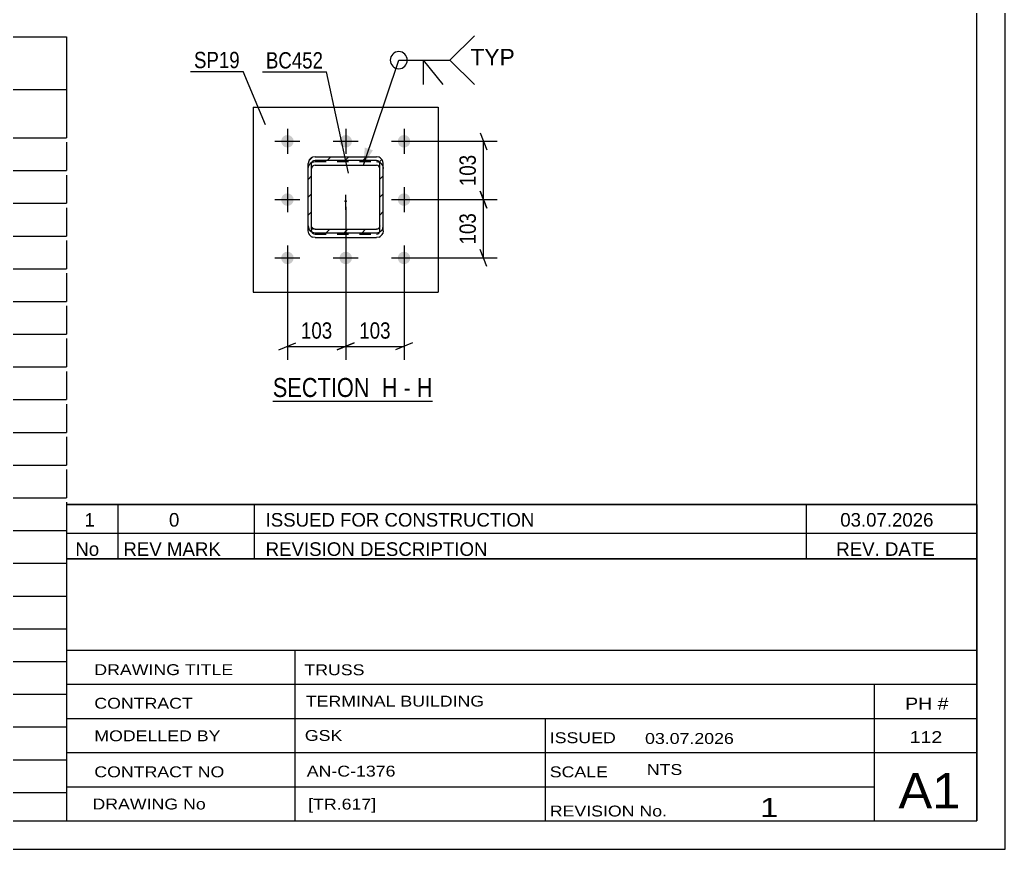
# Model space of a CAD drawing. Header units: millimetres. Extents: x -93 to 748, y -457 to 137.
# Drawn here: x 574.9 to 748.2, y -457 to -311.3 of the extents above; entities that cross this region are included whole.
import ezdxf

# ---------------------------------------------------------------- set-up
doc = ezdxf.new("R2010")
doc.units = ezdxf.units.MM
doc.linetypes.add('DXK_LINE_DOT2', pattern=[3.9198, 1.9599, -1.9599])
doc.linetypes.add('DXK_LINE_DOT3', pattern=[5.9187, 2.979, -0.9799, 0.9799, -0.9799])
doc.styles.add('Arial', font='ARIAL.TTF', dxfattribs={"height": 0.2})
doc.styles.add('Arial Bold', font='ARIALBD.TTF', dxfattribs={"height": 0.2})
doc.styles.add('Arial Narrow', font='ARIALN.TTF', dxfattribs={"height": 0.2})

# ---------------------------------------------------------------- blocks, each defined once
blk = doc.blocks.new('Unknown-761532223-1162')
at = {"color": 5, "linetype": 'Continuous'}
for p, q in [((748.16, -457.04), (748.16, 136.96)), ((743.16, -452.04), (743.16, 131.96)), ((-87.84, -452.04), (743.16, -452.04)), ((-92.84, -457.04), (748.16, -457.04))]:
    blk.add_line(p, q, dxfattribs=at)
blk = doc.blocks.new('Unknown-761532223-32020')
at = {"color": 7, "linetype": 'Continuous'}
for p, q in [((411.16, -314.28), (583.16, -314.28)), ((411.16, -325.53), (411.16, -314.28)), ((583.16, -314.28), (583.16, -325.53)), ((411.16, -323.53), (583.16, -323.53)), ((424.66, -323.53), (424.66, -332.03)), ((443.16, -323.53), (443.16, -332.03)), ((492.44, -323.53), (492.44, -332.03)), ((506.44, -323.53), (506.44, -332.03)), ((522.16, -323.53), (522.16, -332.03)), ((536.44, -323.53), (536.44, -332.03)), ((553.44, -323.53), (553.44, -332.03)), ((411.16, -325.53), (411.16, -330.53)), ((583.16, -325.53), (583.16, -332.03)), ((411.16, -330.53), (411.16, -332.03)), ((411.16, -332.03), (583.16, -332.03)), ((411.16, -332.81), (411.16, -337.78)), ((424.66, -332.81), (424.66, -337.78)), ((443.16, -332.81), (443.16, -337.78)), ((492.44, -332.81), (492.44, -337.78)), ((506.44, -332.81), (506.44, -337.78)), ((522.16, -332.81), (522.16, -337.78)), ((536.44, -332.81), (536.44, -337.78)), ((553.44, -332.81), (553.44, -337.78)), ((583.16, -332.81), (583.16, -337.78)), ((411.16, -337.78), (583.16, -337.78)), ((411.16, -338.56), (411.16, -343.53)), ((424.66, -338.56), (424.66, -343.53)), ((443.16, -338.56), (443.16, -343.53)), ((492.44, -338.56), (492.44, -343.53)), ((506.44, -338.56), (506.44, -343.53)), ((522.16, -338.56), (522.16, -343.53)), ((536.44, -338.56), (536.44, -343.53)), ((553.44, -338.56), (553.44, -343.53)), ((583.16, -338.56), (583.16, -343.53)), ((411.16, -343.53), (583.16, -343.53)), ((411.16, -344.31), (411.16, -349.28)), ((424.66, -344.31), (424.66, -349.28)), ((443.16, -344.31), (443.16, -349.28)), ((492.44, -344.31), (492.44, -349.28)), ((506.44, -344.31), (506.44, -349.28)), ((522.16, -344.31), (522.16, -349.28)), ((536.44, -344.31), (536.44, -349.28)), ((553.44, -344.31), (553.44, -349.28)), ((583.16, -344.31), (583.16, -349.28)), ((411.16, -349.28), (583.16, -349.28)), ((411.16, -350.06), (411.16, -355.03)), ((424.66, -350.06), (424.66, -355.03)), ((443.16, -350.06), (443.16, -355.03)), ((492.44, -350.06), (492.44, -355.03)), ((506.44, -350.06), (506.44, -355.03)), ((522.16, -350.06), (522.16, -355.03)), ((536.44, -350.06), (536.44, -355.03)), ((553.44, -350.06), (553.44, -355.03)), ((583.16, -350.06), (583.16, -355.03)), ((411.16, -355.03), (583.16, -355.03)), ((411.16, -355.81), (411.16, -360.78)), ((424.66, -355.81), (424.66, -360.78)), ((443.16, -355.81), (443.16, -360.78)), ((492.44, -355.81), (492.44, -360.78)), ((506.44, -355.81), (506.44, -360.78)), ((522.16, -355.81), (522.16, -360.78)), ((536.44, -355.81), (536.44, -360.78)), ((553.44, -355.81), (553.44, -360.78)), ((583.16, -355.81), (583.16, -360.78)), ((411.16, -360.78), (583.16, -360.78)), ((411.16, -361.56), (411.16, -366.53)), ((424.66, -361.56), (424.66, -366.53)), ((443.16, -361.56), (443.16, -366.53)), ((492.44, -361.56), (492.44, -366.53)), ((506.44, -361.56), (506.44, -366.53)), ((522.16, -361.56), (522.16, -366.53)), ((536.44, -361.56), (536.44, -366.53)), ((553.44, -361.56), (553.44, -366.53)), ((583.16, -361.56), (583.16, -366.53)), ((411.16, -366.53), (583.16, -366.53)), ((411.16, -367.31), (411.16, -372.28)), ((424.66, -367.31), (424.66, -372.28)), ((443.16, -367.31), (443.16, -372.28)), ((492.44, -367.31), (492.44, -372.28)), ((506.44, -367.31), (506.44, -372.28)), ((522.16, -367.31), (522.16, -372.28)), ((536.44, -367.31), (536.44, -372.28)), ((553.44, -367.31), (553.44, -372.28)), ((583.16, -367.31), (583.16, -372.28)), ((411.16, -372.28), (583.16, -372.28)), ((411.16, -373.06), (411.16, -378.03)), ((424.66, -373.06), (424.66, -378.03)), ((443.16, -373.06), (443.16, -378.03)), ((492.44, -373.06), (492.44, -378.03)), ((506.44, -373.06), (506.44, -378.03)), ((522.16, -373.06), (522.16, -378.03)), ((536.44, -373.06), (536.44, -378.03)), ((553.44, -373.06), (553.44, -378.03)), ((583.16, -373.06), (583.16, -378.03)), ((411.16, -378.03), (583.16, -378.03)), ((411.16, -378.81), (411.16, -383.78)), ((424.66, -378.81), (424.66, -383.78)), ((443.16, -378.81), (443.16, -383.78)), ((492.44, -378.81), (492.44, -383.78)), ((506.44, -378.81), (506.44, -383.78)), ((522.16, -378.81), (522.16, -383.78)), ((536.44, -378.81), (536.44, -383.78)), ((553.44, -378.81), (553.44, -383.78)), ((583.16, -378.81), (583.16, -383.78)), ((411.16, -383.78), (583.16, -383.78)), ((411.16, -384.56), (411.16, -389.53)), ((424.66, -384.56), (424.66, -389.53)), ((443.16, -384.56), (443.16, -389.53)), ((492.44, -384.56), (492.44, -389.53)), ((506.44, -384.56), (506.44, -389.53)), ((522.16, -384.56), (522.16, -389.53)), ((536.44, -384.56), (536.44, -389.53)), ((553.44, -384.56), (553.44, -389.53)), ((583.16, -384.56), (583.16, -389.53)), ((411.16, -389.53), (583.16, -389.53)), ((411.16, -390.31), (411.16, -395.28)), ((424.66, -390.31), (424.66, -395.28)), ((443.16, -390.31), (443.16, -395.28)), ((492.44, -390.31), (492.44, -395.28)), ((506.44, -390.31), (506.44, -395.28)), ((522.16, -390.31), (522.16, -395.28)), ((536.44, -390.31), (536.44, -395.28)), ((553.44, -390.31), (553.44, -395.28)), ((583.16, -390.31), (583.16, -395.28)), ((411.16, -395.28), (583.16, -395.28)), ((411.16, -396.06), (411.16, -401.03)), ((424.66, -396.06), (424.66, -401.03)), ((443.16, -396.06), (443.16, -401.03)), ((492.44, -396.06), (492.44, -401.03)), ((506.44, -396.06), (506.44, -401.03)), ((522.16, -396.06), (522.16, -401.03)), ((536.44, -396.06), (536.44, -401.03)), ((553.44, -396.06), (553.44, -401.03)), ((583.16, -396.06), (583.16, -401.03)), ((411.16, -401.03), (583.16, -401.03)), ((411.16, -401.81), (411.16, -406.78)), ((424.66, -401.81), (424.66, -406.78)), ((443.16, -401.81), (443.16, -406.78)), ((492.44, -401.81), (492.44, -406.78)), ((506.44, -401.81), (506.44, -406.78)), ((522.16, -401.81), (522.16, -406.78)), ((536.44, -401.81), (536.44, -406.78)), ((553.44, -401.81), (553.44, -406.78)), ((583.16, -401.81), (583.16, -406.78)), ((411.16, -406.78), (583.16, -406.78)), ((411.16, -407.56), (411.16, -412.53)), ((424.66, -407.56), (424.66, -412.53)), ((443.16, -407.56), (443.16, -412.53)), ((492.44, -407.56), (492.44, -412.53)), ((506.44, -407.56), (506.44, -412.53)), ((522.16, -407.56), (522.16, -412.53)), ((536.44, -407.56), (536.44, -412.53)), ((553.44, -407.56), (553.44, -412.53)), ((583.16, -407.56), (583.16, -412.53)), ((411.16, -412.53), (583.16, -412.53)), ((411.16, -413.31), (411.16, -418.28)), ((424.66, -413.31), (424.66, -418.28)), ((443.16, -413.31), (443.16, -418.28)), ((492.44, -413.31), (492.44, -418.28)), ((506.44, -413.31), (506.44, -418.28)), ((522.16, -413.31), (522.16, -418.28)), ((536.44, -413.31), (536.44, -418.28)), ((553.44, -413.31), (553.44, -418.28)), ((583.16, -413.31), (583.16, -418.28)), ((411.16, -418.28), (583.16, -418.28)), ((411.16, -419.06), (411.16, -424.04)), ((424.66, -419.06), (424.66, -424.04)), ((443.16, -419.06), (443.16, -424.04)), ((492.44, -419.06), (492.44, -424.04)), ((506.44, -419.06), (506.44, -424.04)), ((522.16, -419.06), (522.16, -424.04)), ((536.44, -419.06), (536.44, -424.04)), ((553.44, -419.06), (553.44, -424.04)), ((583.16, -419.06), (583.16, -424.04)), ((411.16, -424.04), (583.16, -424.04)), ((411.16, -424.81), (411.16, -429.79)), ((424.66, -424.81), (424.66, -429.79)), ((443.16, -424.81), (443.16, -429.79)), ((492.44, -424.81), (492.44, -429.79)), ((506.44, -424.81), (506.44, -429.79)), ((522.16, -424.81), (522.16, -429.79)), ((536.44, -424.81), (536.44, -429.79)), ((553.44, -424.81), (553.44, -429.79)), ((583.16, -424.81), (583.16, -429.79)), ((411.16, -429.79), (583.16, -429.79)), ((411.16, -430.56), (411.16, -435.54)), ((424.66, -430.56), (424.66, -435.54)), ((443.16, -430.56), (443.16, -435.54)), ((492.44, -430.56), (492.44, -435.54)), ((506.44, -430.56), (506.44, -435.54)), ((522.16, -430.56), (522.16, -435.54)), ((536.44, -430.56), (536.44, -435.54)), ((553.44, -430.56), (553.44, -435.54)), ((583.16, -430.56), (583.16, -435.54)), ((411.16, -435.54), (583.16, -435.54)), ((411.16, -436.31), (411.16, -441.29)), ((424.66, -436.31), (424.66, -441.29)), ((443.16, -436.31), (443.16, -441.29)), ((492.44, -436.31), (492.44, -441.29)), ((506.44, -436.31), (506.44, -441.29)), ((522.16, -436.31), (522.16, -441.29)), ((536.44, -436.31), (536.44, -441.29)), ((553.44, -436.31), (553.44, -441.29)), ((583.16, -436.31), (583.16, -441.29)), ((411.16, -441.29), (583.16, -441.29)), ((411.16, -442.06), (411.16, -447.04)), ((424.66, -442.06), (424.66, -447.04)), ((443.16, -442.06), (443.16, -447.04)), ((492.44, -442.06), (492.44, -447.04)), ((506.44, -442.06), (506.44, -447.04)), ((522.16, -442.06), (522.16, -447.04)), ((536.44, -442.06), (536.44, -447.04)), ((553.44, -442.06), (553.44, -447.04)), ((583.16, -442.06), (583.16, -447.04)), ((411.16, -447.04), (583.16, -447.04)), ((411.16, -447.04), (583.16, -447.04)), ((411.16, -447.04), (411.16, -452.04)), ((536.44, -447.04), (536.44, -452.04)), ((553.44, -447.04), (553.44, -452.04)), ((583.16, -447.04), (583.16, -452.04)), ((411.16, -452.04), (583.16, -452.04))]:
    blk.add_line(p, q, dxfattribs=at)
at = {"color": 7}
for s, height, style, p in [('BILL OF MATERIALS', 3.3405, 'Arial Bold', (413.32, -319.97)), ('Profile Size', 2.3877, 'Arial', (446.98, -327.21)), ('Mark', 2.388, 'Arial', (413, -331.03))]:
    blk.add_text(s, height=height, dxfattribs=dict(at, style=style)).set_placement(p)
at = {"color": 7, "linetype": 'Continuous', "style": 'Arial Narrow'}
for s, height, width, p in [("ASSEMBLY MK'D :", 1.9089, 1.6, (468.66, -320.48)), ('TR617', 1.909, 1.794707, (501.16, -320.48)), ('ASSY QTY :', 1.909, 1.6, (532.16, -320.48)), ('1', 1.91, 1.794707, (553.66, -320.48))]:
    blk.add_text(s, height=height, dxfattribs=dict(at, width=width)).set_placement(p)
at = {"color": 7, "linetype": 'Continuous'}
for s, height, style, p in [('Item', 2.388, 'Arial', (412.91, -327.53)), ('Qty./', 2.388, 'Arial', (425.66, -327.53)), ('Length', 2.388, 'Arial', (493.66, -327.53)), ('Wt./Item', 2.388, 'Arial', (507.66, -327.53)), ('Total', 2.388, 'Arial', (524.66, -327.53)), ('Total Wt.', 2.388, 'Arial', (537.16, -327.53)), ('Material', 2.388, 'Arial', (556.66, -327.53)), ('Assembly', 2.388, 'Arial', (425.66, -331.26)), ('Qty.', 2.388, 'Arial', (525.16, -331.26)), ('TR617', 1.91, 'Arial', (413.66, -336.94)), ('1', 1.91, 'Arial', (428.47, -336.94)), ('RHS300*200*10', 1.9102, 'Arial', (447.37, -336.84)), ('17950.00', 1.91, 'Arial', (494.13, -336.98)), ('1352.71', 1.91, 'Arial', (508.33, -336.94)), ('1', 1.91, 'Arial', (530.38, -336.94)), ('1352.71', 1.91, 'Arial', (541.72, -336.94)), ('E350', 1.91, 'Arial', (557.47, -336.81)), ('BC130', 1.91, 'Arial', (413.66, -342.69)), ('4', 1.91, 'Arial', (428.47, -342.69)), ('SHS132*6', 1.91, 'Arial', (447.37, -342.59)), ('300.00', 1.91, 'Arial', (497.1, -342.73)), ('6.55', 1.91, 'Arial', (510.55, -342.69)), ('4', 1.91, 'Arial', (530.38, -342.69)), ('26.21', 1.91, 'Arial', (544.68, -342.69)), ('E350', 1.91, 'Arial', (557.47, -342.56)), ('RHS300*200*10', 1.9102, 'Arial', (447.37, -348.34)), ('E350', 1.91, 'Arial', (557.47, -348.31)), ('BC414', 1.91, 'Arial', (413.66, -348.44)), ('1', 1.91, 'Arial', (428.47, -348.44)), ('18350.00', 1.91, 'Arial', (494.13, -348.48)), ('1382.86', 1.91, 'Arial', (508.33, -348.44)), ('1', 1.91, 'Arial', (530.38, -348.44)), ('1382.86', 1.91, 'Arial', (541.72, -348.44)), ('BC451', 1.91, 'Arial', (413.66, -354.19)), ('2', 1.91, 'Arial', (428.47, -354.19)), ('SHS132*6', 1.91, 'Arial', (447.37, -354.09)), ('332.15', 1.91, 'Arial', (497.1, -354.23)), ('9.72', 1.91, 'Arial', (510.55, -354.19)), ('2', 1.91, 'Arial', (530.38, -354.19)), ('19.44', 1.91, 'Arial', (544.68, -354.19)), ('E350', 1.91, 'Arial', (557.47, -354.06)), ('BC452', 1.91, 'Arial', (413.66, -359.94)), ('2', 1.91, 'Arial', (428.47, -359.94)), ('SHS132*6', 1.91, 'Arial', (447.37, -359.84)), ('307.07', 1.91, 'Arial', (497.1, -359.98)), ('6.51', 1.91, 'Arial', (510.55, -359.94)), ('2', 1.91, 'Arial', (530.38, -359.94)), ('13.01', 1.91, 'Arial', (544.68, -359.94)), ('E350', 1.91, 'Arial', (557.47, -359.81)), ('M1049', 1.91, 'Arial', (413.66, -365.69)), ('3', 1.91, 'Arial', (428.47, -365.69)), ('SHS132*8', 1.91, 'Arial', (447.37, -365.59)), ('59.73', 1.91, 'Arial', (509.81, -365.69)), ('3', 1.91, 'Arial', (530.38, -365.69)), ('179.18', 1.91, 'Arial', (543.2, -365.69)), ('E350', 1.91, 'Arial', (557.47, -365.56)), ('1972.97', 1.91, 'Arial', (495.61, -365.73)), ('M1050', 1.91, 'Arial', (413.66, -371.44)), ('4', 1.91, 'Arial', (428.47, -371.44)), ('SHS180*8', 1.91, 'Arial', (447.37, -371.34)), ('4070.08', 1.91, 'Arial', (495.61, -371.48)), ('171.41', 1.91, 'Arial', (509.07, -371.44)), ('4', 1.91, 'Arial', (530.38, -371.44)), ('685.64', 1.91, 'Arial', (543.2, -371.44)), ('E350', 1.91, 'Arial', (557.47, -371.31)), ('M1054', 1.91, 'Arial', (413.66, -377.19)), ('7', 1.91, 'Arial', (428.47, -377.19)), ('SHS180*8', 1.91, 'Arial', (447.37, -377.09)), ('1950.40', 1.91, 'Arial', (495.61, -377.23)), ('81.81', 1.91, 'Arial', (509.81, -377.19)), ('7', 1.91, 'Arial', (530.38, -377.19)), ('572.66', 1.91, 'Arial', (543.2, -377.19)), ('E350', 1.91, 'Arial', (557.47, -377.06)), ('M1304', 1.91, 'Arial', (413.66, -382.94)), ('5', 1.91, 'Arial', (428.47, -382.94)), ('SHS132*8', 1.91, 'Arial', (447.37, -382.84)), ('2890.00', 1.91, 'Arial', (495.61, -382.98)), ('90.02', 1.91, 'Arial', (509.81, -382.94)), ('5', 1.91, 'Arial', (530.38, -382.94)), ('450.10', 1.91, 'Arial', (543.2, -382.94)), ('E350', 1.91, 'Arial', (557.47, -382.81)), ('M1305', 1.91, 'Arial', (413.66, -388.69)), ('2', 1.91, 'Arial', (428.47, -388.69)), ('SHS132*8', 1.91, 'Arial', (447.37, -388.59)), ('4070.08', 1.91, 'Arial', (495.61, -388.73)), ('123.57', 1.91, 'Arial', (509.07, -388.69)), ('2', 1.91, 'Arial', (530.38, -388.69)), ('247.15', 1.91, 'Arial', (543.2, -388.69)), ('E350', 1.91, 'Arial', (557.47, -388.56)), ('M1491', 1.91, 'Arial', (413.66, -394.44)), ('3', 1.91, 'Arial', (428.47, -394.44)), ('RHS100*100*6', 1.9102, 'Arial', (447.37, -394.34)), ('272.30', 1.91, 'Arial', (497.1, -394.48)), ('4.50', 1.91, 'Arial', (510.55, -394.44)), ('3', 1.91, 'Arial', (530.38, -394.44)), ('13.50', 1.91, 'Arial', (544.68, -394.44)), ('E350', 1.91, 'Arial', (557.47, -394.31)), ('M1523', 1.91, 'Arial', (413.66, -400.19)), ('3', 1.91, 'Arial', (428.47, -400.19)), ('RHS100*100*6', 1.9102, 'Arial', (447.37, -400.09)), ('270.51', 1.91, 'Arial', (497.1, -400.23)), ('4.47', 1.91, 'Arial', (510.55, -400.19)), ('3', 1.91, 'Arial', (530.38, -400.19)), ('13.41', 1.91, 'Arial', (544.68, -400.19)), ('E350', 1.91, 'Arial', (557.47, -400.06)), ('P31', 1.91, 'Arial', (413.66, -405.94)), ('1', 1.91, 'Arial', (428.47, -405.94)), ('PL25*718', 1.91, 'Arial', (447.37, -405.84)), ('740.00', 1.91, 'Arial', (497.1, -405.98)), ('104.27', 1.91, 'Arial', (509.07, -405.94)), ('1', 1.91, 'Arial', (530.38, -405.94)), ('104.27', 1.91, 'Arial', (543.2, -405.94)), ('E350', 1.91, 'Arial', (557.47, -405.81)), ('PL536', 1.91, 'Arial', (413.66, -411.69)), ('28', 1.91, 'Arial', (428.47, -411.69)), ('PL6*30', 1.91, 'Arial', (447.37, -411.59)), ('61.55', 1.91, 'Arial', (498.58, -411.73)), ('0.09', 1.91, 'Arial', (510.55, -411.69)), ('28', 1.91, 'Arial', (528.9, -411.69)), ('2.44', 1.91, 'Arial', (546.16, -411.69)), ('E350', 1.91, 'Arial', (557.47, -411.56)), ('SP5', 1.91, 'Arial', (413.66, -417.44)), ('2', 1.91, 'Arial', (428.47, -417.44)), ('PL25*440', 1.91, 'Arial', (447.37, -417.34)), ('540.00', 1.91, 'Arial', (497.1, -417.48)), ('46.63', 1.91, 'Arial', (509.81, -417.44)), ('2', 1.91, 'Arial', (530.38, -417.44)), ('93.26', 1.91, 'Arial', (544.68, -417.44)), ('E350', 1.91, 'Arial', (557.47, -417.31)), ('SP6', 1.91, 'Arial', (413.66, -423.19)), ('2', 1.91, 'Arial', (428.47, -423.19)), ('PL25*300', 1.91, 'Arial', (447.37, -423.09)), ('440.00', 1.91, 'Arial', (497.1, -423.23)), ('25.91', 1.91, 'Arial', (509.81, -423.19)), ('2', 1.91, 'Arial', (530.38, -423.19)), ('51.81', 1.91, 'Arial', (544.68, -423.19)), ('E350', 1.91, 'Arial', (557.47, -423.06)), ('SP19', 1.91, 'Arial', (413.66, -428.94)), ('12', 1.91, 'Arial', (428.47, -428.94)), ('PL16*325', 1.91, 'Arial', (447.37, -428.84)), ('325.00', 1.91, 'Arial', (497.1, -428.98)), ('13.27', 1.91, 'Arial', (509.81, -428.94)), ('12', 1.91, 'Arial', (528.9, -428.94)), ('159.20', 1.91, 'Arial', (543.2, -428.94)), ('E350', 1.91, 'Arial', (557.47, -428.81)), ('ST5', 1.91, 'Arial', (413.66, -434.69)), ('32', 1.91, 'Arial', (428.47, -434.69)), ('PL12*120', 1.91, 'Arial', (447.37, -434.59)), ('120.00', 1.91, 'Arial', (497.1, -434.73)), ('1.36', 1.91, 'Arial', (510.55, -434.69)), ('32', 1.91, 'Arial', (528.9, -434.69)), ('43.41', 1.91, 'Arial', (544.68, -434.69)), ('E350', 1.91, 'Arial', (557.47, -434.56)), ('ST31', 1.91, 'Arial', (413.66, -440.44)), ('6', 1.91, 'Arial', (428.47, -440.44)), ('PL8*150', 1.91, 'Arial', (447.37, -440.34)), ('270.00', 1.91, 'Arial', (497.1, -440.48)), ('2.54', 1.91, 'Arial', (510.55, -440.44)), ('6', 1.91, 'Arial', (530.38, -440.44)), ('15.26', 1.91, 'Arial', (544.68, -440.44)), ('E350', 1.91, 'Arial', (557.47, -440.31)), ('TC73', 1.91, 'Arial', (413.66, -446.19)), ('6', 1.91, 'Arial', (428.47, -446.19)), ('SHS100*8', 1.91, 'Arial', (447.37, -446.09)), ('300.00', 1.91, 'Arial', (497.1, -446.23)), ('6.51', 1.91, 'Arial', (510.55, -446.19)), ('6', 1.91, 'Arial', (530.38, -446.19)), ('39.08', 1.91, 'Arial', (544.68, -446.19)), ('E350', 1.91, 'Arial', (557.47, -446.06)), ('Total', 1.909, 'Arial Narrow', (528, -451.04)), ('5464.58', 1.91, 'Arial', (541.68, -451.04))]:
    blk.add_text(s, height=height, dxfattribs=dict(at, style=style)).set_placement(p)
blk = doc.blocks.new('Unknown-761532223-32022')
at = {"color": 7, "linetype": 'Continuous'}
for p, q in [((583.16, -405.98), (743.16, -405.98)), ((583.16, -405.99), (583.16, -452.04)), ((743.16, -406.04), (743.16, -452.04)), ((583.16, -422.04), (743.16, -422.04)), ((623.3, -422.04), (623.3, -452.04)), ((583.16, -428.04), (743.16, -428.04)), ((725.16, -451.98), (725.16, -427.98)), ((583.16, -434.04), (743.16, -434.04)), ((667.3, -434.04), (667.3, -452.04)), ((583.16, -440.04), (743.16, -440.04)), ((583.16, -446.04), (725.16, -446.04)), ((583.16, -452.04), (743.16, -452.04))]:
    blk.add_line(p, q, dxfattribs=at)
at = {"color": 7, "style": 'Arial Narrow'}
for s, height, width, p in [('DRAWING TITLE', 1.9089, 1.425378, (588.05, -426.43)), ('TRUSS', 1.909, 1.425378, (624.97, -426.45)), ('CONTRACT', 1.909, 1.425378, (588.05, -432.33)), ('TERMINAL BUILDING', 1.9089, 1.425378, (625.22, -431.96)), ('MODELLED BY', 1.9089, 1.425378, (588.05, -438.05)), ('GSK', 1.909, 1.425378, (625.05, -437.99)), ('ISSUED', 1.909, 1.425378, (668.1, -438.39)), ('03.07.2026', 1.909, 1.425378, (684.85, -438.52)), ('CONTRACT NO', 1.9089, 1.425378, (588.05, -444.38)), ('AN-C-1376', 1.909, 1.425378, (625.39, -444.26)), ('SCALE', 1.909, 1.425378, (668.1, -444.39)), ('A1', 6.204, 1.25, (729.4, -449.84)), ('DRAWING No', 1.909, 1.425378, (587.72, -450.04)), ('[TR.617]', 1.909, 1.425378, (625.63, -450.05)), ('1', 3.34, 1.5, (705.08, -451.36)), ('REVISION No.', 1.9089, 1.425378, (668.1, -451.27))]:
    blk.add_text(s, height=height, dxfattribs=dict(at, width=width)).set_placement(p)
at = {"color": 7, "linetype": 'Continuous', "style": 'Arial Narrow'}
for s, height, width, p in [('PH #', 2.1, 1.42538, (730.56, -432.48)), ('112', 2.1, 1.42538, (731.35, -438.38)), ('NTS', 1.909, 1.425378, (685.16, -443.98))]:
    blk.add_text(s, height=height, dxfattribs=dict(at, width=width)).set_placement(p)
blk = doc.blocks.new('Unknown-761532223-32023')
at = {"color": 7, "linetype": 'Continuous'}
for p, q in [((583.16, -396.48), (743.16, -396.48)), ((743.16, -396.48), (583.16, -396.48)), ((583.16, -396.48), (583.16, -401.48)), ((592.16, -396.48), (592.16, -401.48)), ((616.16, -396.48), (616.16, -401.48)), ((713.16, -396.48), (713.16, -401.48)), ((743.16, -396.48), (743.16, -401.48)), ((583.16, -401.48), (743.16, -401.48)), ((583.16, -401.48), (583.16, -405.98)), ((583.16, -401.48), (743.16, -401.48)), ((592.16, -401.48), (592.16, -405.98)), ((616.16, -401.48), (616.16, -405.98)), ((713.16, -401.48), (713.16, -405.98)), ((743.16, -401.48), (743.16, -405.98)), ((743.16, -405.98), (583.16, -405.98))]:
    blk.add_line(p, q, dxfattribs=at)
at = {"color": 7, "linetype": 'Continuous', "style": 'Arial Narrow'}
for s, height, width, p in [('1', 2.39, 1.196471, (586.32, -400.34)), ('0', 2.39, 1.196471, (601.17, -400.34)), ('ISSUED FOR CONSTRUCTION', 2.3861, 1.196471, (618.16, -400.34)), ('03.07.2026', 2.386, 1.196471, (719.16, -400.34)), ('No', 2.386, 1.2, (584.71, -405.48)), ('REV MARK', 2.386, 1.2, (593.16, -405.48)), ('REVISION DESCRIPTION', 2.3861, 1.2, (618.16, -405.48)), ('REV. DATE', 2.386, 1.2, (718.45, -405.48))]:
    blk.add_text(s, height=height, dxfattribs=dict(at, width=width)).set_placement(p)
blk = doc.blocks.new('Unknown-761532223-16 - 18780')
at = {"color": 6, "linetype": 'Continuous'}
blk.add_line((619.42, -378.31), (647.49, -378.31), dxfattribs=at)
at = {"color": 0, "linetype": 'Continuous'}
for points in [[(637.53, -377.56), (637.53, -374.06), (619.42, -374.06), (619.42, -377.56)], [(641.35, -377.56), (641.35, -374.06), (638.58, -374.06), (638.58, -377.56)], [(643.67, -377.56), (643.67, -374.06), (642.4, -374.06), (642.4, -377.56)], [(647.49, -377.56), (647.49, -374.06), (644.72, -374.06), (644.72, -377.56)]]:
    blk.add_wipeout(points, dxfattribs=at)
at = {"color": 7, "linetype": 'Continuous', "style": 'Arial Narrow'}
for s, p in [('SECTION ', (619.42, -377.56)), ('H', (638.58, -377.56)), ('H', (644.72, -377.56)), ('-', (642.4, -377.56))]:
    blk.add_text(s, height=3.34, dxfattribs=at).set_placement(p)
blk = doc.blocks.new('Part-761532223-18836 - 18780')
at = {"color": 2, "linetype": 'Continuous'}
for p, q in [((615.99, -326.63), (615.99, -359.13)), ((615.99, -326.63), (648.49, -326.63)), ((648.49, -326.63), (648.49, -359.13)), ((615.99, -359.13), (648.49, -359.13))]:
    blk.add_line(p, q, dxfattribs=at)
blk = doc.blocks.new('Part-761532223-18828 - 18780')
at = {"linetype": 'Continuous'}
h = blk.add_hatch(dxfattribs=at)
h.set_pattern_fill('', scale=0.7, style=0, pattern_type=0)
h.set_pattern_definition([(45, (626.3842, -335.4398), (-1.57154, 1.57154), [])])
h.paths.add_polyline_path([(626.84, -335.35), (626.38, -335.44), (625.99, -335.7), (625.73, -336.1), (625.64, -336.56), (625.64, -347.49), (625.73, -347.96), (625.99, -348.35), (626.38, -348.62), (626.84, -348.71), (637.64, -348.71), (638.1, -348.62), (638.49, -348.35), (638.75, -347.96), (638.84, -347.49), (638.84, -336.56), (638.75, -336.1), (638.49, -335.7), (638.1, -335.44), (637.64, -335.35)])
h.paths.add_polyline_path([(637.64, -335.95), (637.87, -336), (638.07, -336.13), (638.2, -336.33), (638.24, -336.56), (638.24, -347.49), (638.2, -347.73), (638.07, -347.92), (637.87, -348.06), (637.64, -348.1), (626.84, -348.1), (626.61, -348.06), (626.42, -347.92), (626.29, -347.73), (626.24, -347.49), (626.24, -336.56), (626.29, -336.33), (626.42, -336.13), (626.61, -336), (626.84, -335.95)])
blk.add_hatch(color=30, dxfattribs=at).paths.add_polyline_path([(632.24, -343.24, -1), (632.24, -343.04, -1)])
at = {"color": 2, "linetype": 'Continuous'}
for p, q in [((626.84, -335.35), (626.38, -335.44)), ((626.42, -336.13), (626.61, -336)), ((626.61, -336), (626.84, -335.95)), ((626.84, -335.35), (637.64, -335.35)), ((626.84, -335.95), (637.64, -335.95)), ((638.1, -335.44), (637.64, -335.35)), ((637.64, -335.95), (637.87, -336)), ((637.87, -336), (638.07, -336.13)), ((625.73, -336.1), (625.64, -336.56)), ((625.64, -347.49), (625.64, -336.56)), ((626.24, -336.56), (626.29, -336.33)), ((626.24, -347.49), (626.24, -336.56)), ((626.29, -337.18), (626.24, -337.42)), ((626.29, -336.33), (626.42, -336.13)), ((626.42, -336.99), (626.29, -337.18)), ((626.61, -336.86), (626.42, -336.99)), ((626.84, -336.81), (626.61, -336.86)), ((626.84, -336.81), (637.64, -336.81)), ((637.87, -336.86), (637.64, -336.81)), ((638.07, -336.99), (637.87, -336.86)), ((638.07, -336.13), (638.2, -336.33)), ((638.2, -337.18), (638.07, -336.99)), ((638.2, -336.33), (638.24, -336.56)), ((638.24, -337.42), (638.2, -337.18)), ((638.24, -347.49), (638.24, -336.56)), ((638.84, -336.56), (638.75, -336.1)), ((638.84, -347.49), (638.84, -336.56)), ((625.64, -348.35), (625.64, -347.49)), ((625.64, -347.49), (625.73, -347.96)), ((626.29, -347.73), (626.24, -347.49)), ((626.42, -347.92), (626.29, -347.73)), ((626.61, -348.06), (626.42, -347.92)), ((626.84, -348.1), (626.61, -348.06)), ((626.84, -348.1), (637.64, -348.1)), ((637.87, -348.06), (637.64, -348.1)), ((638.07, -347.92), (637.87, -348.06)), ((638.2, -347.73), (638.07, -347.92)), ((638.24, -347.49), (638.2, -347.73)), ((638.75, -347.96), (638.84, -347.49)), ((638.84, -348.35), (638.84, -347.49)), ((625.73, -348.81), (625.64, -348.35)), ((626.38, -348.62), (626.84, -348.71)), ((626.84, -349.56), (626.38, -349.47)), ((626.84, -348.71), (637.64, -348.71)), ((626.84, -349.56), (637.64, -349.56)), ((637.64, -348.71), (638.1, -348.62)), ((638.1, -349.47), (637.64, -349.56)), ((638.84, -348.35), (638.75, -348.81))]:
    blk.add_line(p, q, dxfattribs=at)
at = {"color": 7, "linetype": 'DXK_LINE_DOT2'}
for p, q in [((625.64, -347.49), (625.64, -336.56)), ((625.64, -337.42), (625.73, -336.95)), ((626.24, -348.35), (626.24, -336.56)), ((626.38, -336.3), (626.84, -336.2)), ((626.84, -336.2), (637.64, -336.2)), ((637.64, -336.2), (638.1, -336.3)), ((638.24, -348.35), (638.24, -336.56)), ((638.75, -336.95), (638.84, -337.42)), ((638.84, -347.49), (638.84, -336.56)), ((626.24, -348.35), (626.29, -348.58)), ((626.29, -348.58), (626.42, -348.78)), ((626.42, -348.78), (626.61, -348.91)), ((626.61, -348.91), (626.84, -348.96)), ((626.84, -348.96), (637.64, -348.96)), ((637.64, -348.96), (637.87, -348.91)), ((637.87, -348.91), (638.07, -348.78)), ((638.07, -348.78), (638.2, -348.58)), ((638.2, -348.58), (638.24, -348.35))]:
    blk.add_line(p, q, dxfattribs=at)
at = {"color": 30, "linetype": 'DXK_LINE_DOT3'}
blk.add_line((632.24, -344.69), (632.24, -342.03), dxfattribs=at)
at = {"color": 30, "linetype": 'Continuous'}
blk.add_circle((632.24, -343.14), 0.1, dxfattribs=at)
at = {"color": 2, "linetype": 'Continuous'}
for centre, start, end in [((626.85, -336.55), 112.8504, 157.8474), ((637.63, -336.55), 22.1526, 67.1496), ((626.85, -347.5), 202.1526, 247.1496), ((637.63, -347.5), 292.8504, 337.8474), ((626.85, -348.36), 202.1526, 247.1496), ((637.63, -348.36), 292.8504, 337.8474)]:
    blk.add_arc(centre, 1.21, start, end, dxfattribs=at)
at = {"color": 7, "linetype": 'DXK_LINE_DOT2'}
for centre, start, end in [((626.85, -337.41), 112.8504, 157.8474), ((637.63, -337.41), 22.1526, 67.1496)]:
    blk.add_arc(centre, 1.21, start, end, dxfattribs=at)
blk = doc.blocks.new('Bolt-761532223-18922 - 18780')
at = {"linetype": 'Continuous'}
for points in [[(621.99, -331.53, -1), (621.99, -333.73, -1)], [(632.24, -331.53, -1), (632.24, -333.73, -1)], [(642.49, -331.53, -1), (642.49, -333.73, -1)], [(621.99, -341.78, -1), (621.99, -343.98, -1)], [(642.49, -341.78, -1), (642.49, -343.98, -1)], [(621.99, -352.03, -1), (621.99, -354.23, -1)], [(632.24, -352.03, -1), (632.24, -354.23, -1)], [(642.49, -352.03, -1), (642.49, -354.23, -1)]]:
    blk.add_hatch(color=1, dxfattribs=at).paths.add_polyline_path(points)
at = {"color": 1, "linetype": 'Continuous'}
for p, q in [((621.99, -330.43), (621.99, -334.83)), ((632.24, -330.43), (632.24, -334.83)), ((642.49, -330.43), (642.49, -334.83)), ((619.79, -332.63), (624.19, -332.63)), ((630.04, -332.63), (634.44, -332.63)), ((640.29, -332.63), (644.69, -332.63)), ((621.99, -340.68), (621.99, -345.08)), ((642.49, -340.68), (642.49, -345.08)), ((619.79, -342.88), (624.19, -342.88)), ((640.29, -342.88), (644.69, -342.88)), ((621.99, -350.93), (621.99, -355.33)), ((632.24, -350.93), (632.24, -355.33)), ((642.49, -350.93), (642.49, -355.33)), ((619.79, -353.13), (624.19, -353.13)), ((630.04, -353.13), (634.44, -353.13)), ((640.29, -353.13), (644.69, -353.13))]:
    blk.add_line(p, q, dxfattribs=at)
blk = doc.blocks.new('StraightDimension-761532223-31423 - 18780')
at = {"color": 7, "linetype": 'Continuous'}
for p, q in [((632.24, -344.14), (632.24, -371.06)), ((642.49, -354.13), (642.49, -371.06)), ((630.74, -369.26), (633.74, -368.06)), ((632.24, -368.66), (642.49, -368.66)), ((643.99, -368.06), (640.99, -369.26))]:
    blk.add_line(p, q, dxfattribs=at)
at = {"color": 0}
blk.add_wipeout([(640.71, -367.91), (640.71, -363.71), (634.03, -363.71), (634.03, -367.91)], dxfattribs=at)
at = {"color": 3, "style": 'Arial Narrow'}
blk.add_text('103', height=2.863, dxfattribs=at).set_placement((634.63, -367.31))
blk = doc.blocks.new('StraightDimension-761532223-31424 - 18780')
at = {"color": 7, "linetype": 'Continuous'}
for p, q in [((632.24, -344.14), (632.24, -371.06)), ((621.99, -354.13), (621.99, -371.06)), ((620.49, -369.26), (623.49, -368.06)), ((621.99, -368.66), (632.24, -368.66)), ((633.74, -368.06), (630.74, -369.26))]:
    blk.add_line(p, q, dxfattribs=at)
at = {"color": 0}
blk.add_wipeout([(630.46, -367.91), (630.46, -363.71), (623.78, -363.71), (623.78, -367.91)], dxfattribs=at)
at = {"color": 3, "style": 'Arial Narrow'}
blk.add_text('103', height=2.863, dxfattribs=at).set_placement((624.38, -367.31))
blk = doc.blocks.new('StraightDimension-761532223-31934 - 18780')
at = {"color": 7, "linetype": 'Continuous'}
for p, q in [((655.85, -331.13), (657.05, -334.13)), ((643.49, -332.63), (658.85, -332.63)), ((656.45, -342.88), (656.45, -332.63)), ((643.49, -342.88), (658.85, -342.88)), ((657.05, -344.38), (655.85, -341.38))]:
    blk.add_line(p, q, dxfattribs=at)
at = {"color": 0}
blk.add_wipeout([(655.7, -334.42), (651.5, -334.42), (651.5, -341.1), (655.7, -341.1)], dxfattribs=at)
at = {"color": 3, "style": 'Arial Narrow'}
blk.add_text('103', height=2.863, rotation=90.0002, dxfattribs=at).set_placement((655.1, -340.5))
blk = doc.blocks.new('StraightDimension-761532223-31935 - 18780')
at = {"color": 7, "linetype": 'Continuous'}
for p, q in [((643.49, -342.88), (658.85, -342.88)), ((655.85, -341.38), (657.05, -344.38)), ((656.45, -353.13), (656.45, -342.88)), ((657.05, -354.63), (655.85, -351.63)), ((643.49, -353.13), (658.85, -353.13))]:
    blk.add_line(p, q, dxfattribs=at)
at = {"color": 0}
blk.add_wipeout([(655.7, -344.67), (651.5, -344.67), (651.5, -351.35), (655.7, -351.35)], dxfattribs=at)
at = {"color": 3, "style": 'Arial Narrow'}
blk.add_text('103', height=2.863, rotation=90.0002, dxfattribs=at).set_placement((655.1, -350.75))
blk = doc.blocks.new('Mark-761532223-27361 - 18780')
at = {"color": 0}
blk.add_wipeout([(613.61, -319.78), (613.61, -316.78), (605.57, -316.78), (605.57, -319.78)], dxfattribs=at)
blk.add_wipeout([(613.61, -319.78), (613.61, -316.78), (605.57, -316.78), (605.57, -319.78)], dxfattribs=at)
at = {"color": 30, "linetype": 'Continuous'}
for p in [(604.97, -320.38), (618.13, -329.74)]:
    blk.add_line(p, (614.21, -320.38), dxfattribs=at)
at = {"color": 3, "style": 'Arial Narrow'}
blk.add_text('SP19', height=2.863, dxfattribs=at).set_placement((605.57, -319.78))
blk = doc.blocks.new('Mark-761532223-27358 - 18780')
at = {"color": 0}
blk.add_wipeout([(628.26, -319.84), (628.26, -316.84), (618.21, -316.84), (618.21, -319.84)], dxfattribs=at)
blk.add_wipeout([(628.26, -319.84), (628.26, -316.84), (618.21, -316.84), (618.21, -319.84)], dxfattribs=at)
at = {"color": 30, "linetype": 'Continuous'}
for p in [(617.61, -320.44), (632.74, -338.26)]:
    blk.add_line(p, (628.86, -320.44), dxfattribs=at)
at = {"color": 3, "style": 'Arial Narrow'}
blk.add_text('BC452', height=2.863, dxfattribs=at).set_placement((618.21, -319.84))
blk = doc.blocks.new('WeldMark-761532223-27376 - 18780')
at = {"linetype": 'Continuous'}
blk.add_hatch(color=30, dxfattribs=at).paths.add_polyline_path([(637.01, -334.21), (635.34, -336.81), (635.59, -333.73)])
at = {"color": 30, "linetype": 'Continuous'}
for p, q in [((635.34, -336.81), (641.56, -318.37)), ((641.56, -318.37), (650.56, -318.37))]:
    blk.add_line(p, q, dxfattribs=at)
at = {"color": 3, "linetype": 'Continuous'}
for q in [(649.28, -322.66), (645.85, -322.66)]:
    blk.add_line((645.85, -318.37), q, dxfattribs=at)
for start, end in [(90, 270), (270, 90)]:
    blk.add_arc((641.56, -318.37), 1.5, start, end, dxfattribs=at)
at = {"color": 0, "linetype": 'Continuous'}
blk.add_wipeout([(661.94, -319.27), (661.94, -316.27), (654.16, -316.27), (654.16, -319.27)], dxfattribs=at)
blk.add_wipeout([(661.94, -319.27), (661.94, -316.27), (654.16, -316.27), (654.16, -319.27)], dxfattribs=at)
at = {"color": 3, "linetype": 'Continuous'}
for q in [(654.85, -314.09), (654.85, -322.66)]:
    blk.add_line((650.56, -318.37), q, dxfattribs=at)
at = {"color": 3, "linetype": 'Continuous', "style": 'Arial'}
blk.add_text('TYP', height=2.865, dxfattribs=at).set_placement((654.16, -319.27))

msp = doc.modelspace()

# ---------------------------------------------------------------- block references
for name in ['Unknown-761532223-1162', 'Unknown-761532223-32020', 'Part-761532223-18836 - 18780', 'Bolt-761532223-18922 - 18780', 'Part-761532223-18828 - 18780', 'Unknown-761532223-32023', 'Unknown-761532223-32022']:
    msp.add_blockref(name, (0, 0))

# ---------------------------------------------------------------- next in the draw order: block references
for name in ['Mark-761532223-27361 - 18780', 'StraightDimension-761532223-31423 - 18780', 'Unknown-761532223-16 - 18780']:
    msp.add_blockref(name, (0, 0))

# ---------------------------------------------------------------- next in the draw order: block references
for name in ['Mark-761532223-27358 - 18780', 'StraightDimension-761532223-31934 - 18780', 'StraightDimension-761532223-31424 - 18780']:
    msp.add_blockref(name, (0, 0))

# ---------------------------------------------------------------- next in the draw order: block references
for name in ['WeldMark-761532223-27376 - 18780', 'StraightDimension-761532223-31935 - 18780']:
    msp.add_blockref(name, (0, 0))

doc.saveas('drawing.dxf')
